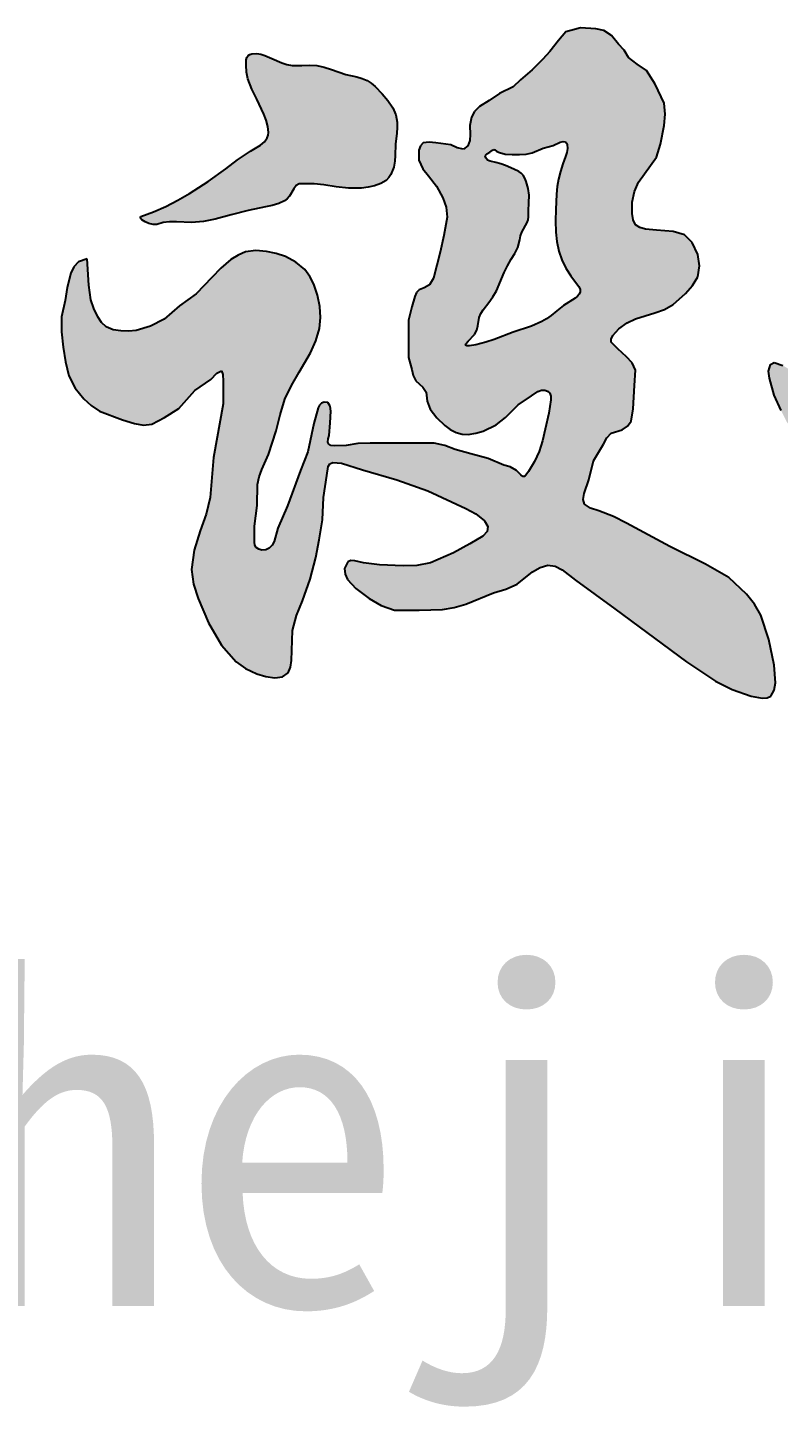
# Model space of a CAD drawing. Extents: x 8254 to 366479, y -216343 to -120021.
# Drawn here: x 167295 to 167765, y -148957 to -148087 of the extents above; entities that cross this region are included whole.
import ezdxf

# ---------------------------------------------------------------- set-up
doc = ezdxf.new("R2010")
doc.units = 0
doc.header["$LTSCALE"] = 500
doc.header["$MEASUREMENT"] = 0
doc.layers.get('0').update_dxf_attribs({"linetype": 'CONTINUOUS'})
doc.styles.add('宋体', font='SimSun.ttf', dxfattribs={"width": 0.8})

msp = doc.modelspace()

# ---------------------------------------------------------------- hatches: boundary and pattern name
h = msp.add_hatch(color=7)
h.paths.add_polyline_path([(167519.303, -148182.974), (167520.936, -148181.252), (167522.249, -148179.214), (167523.979, -148174.603), (167524.591, -148171.016), (167524.824, -148167.421), (167525.086, -148160.215), (167525.947, -148153.286), (167526.259, -148149.829), (167526.194, -148146.38), (167525.25, -148141.826), (167523.426, -148137.526), (167520.384, -148132.931), (167516.78, -148128.672), (167512.365, -148124.044), (167509.962, -148122.026), (167507.366, -148120.371), (167504.245, -148119.052), (167500.925, -148118.11), (167494.075, -148116.498), (167484.931, -148113.369), (167480.406, -148111.904), (167475.801, -148110.964), (167471.128, -148110.761), (167466.387, -148110.964), (167460.295, -148110.964), (167457.003, -148110.344), (167453.78, -148109.296), (167447.559, -148106.537), (167443.124, -148104.593), (167440.775, -148103.886), (167438.233, -148103.481), (167435.178, -148103.568), (167433.824, -148103.957), (167432.751, -148104.659), (167431.992, -148105.833), (167431.61, -148107.327), (167431.513, -148110.726), (167431.834, -148115.171), (167432.607, -148119.265), (167435.024, -148125.719), (167438.145, -148131.992), (167442.575, -148141.4), (167444.056, -148145.24), (167445.159, -148149.183), (167445.524, -148152.969), (167445.316, -148154.723), (167444.789, -148156.341), (167443.026, -148158.834), (167440.457, -148160.948), (167434.269, -148164.643), (167426.164, -148170.056), (167418.763, -148175.71), (167407.705, -148183.71), (167396.058, -148191.205), (167388.709, -148195.43), (167381.196, -148199.287), (167373.5, -148202.7), (167365.601, -148205.593), (167365.061, -148206.422), (167366.161, -148207.657), (167368.227, -148208.967), (167370.584, -148210.02), (167373.314, -148210.637), (167375.566, -148210.535), (167379.445, -148209.467), (167383.528, -148208.905), (167387.953, -148208.967), (167397.166, -148209.467), (167404.759, -148208.83), (167412.117, -148207.253), (167422.086, -148204.486), (167432.695, -148201.789), (167443.682, -148199.506), (167447.897, -148198.684), (167451.972, -148197.544), (167455.641, -148195.724), (167457.238, -148194.447), (167458.634, -148192.865), (167461.372, -148188.229), (167462.848, -148186.26), (167464.726, -148185.117), (167468.602, -148185.117), (167474.14, -148185.117), (167480.231, -148185.671), (167487.995, -148186.932), (167495.737, -148187.885), (167503.866, -148187.759), (167507.937, -148187.2), (167511.998, -148186.302), (167515.892, -148185.015)], flags=17)
h.paths.add_polyline_path([(167478.026, -148268.956), (167477.63, -148262.038), (167476.296, -148254.894), (167473.952, -148248.024), (167471.452, -148243.179), (167468.204, -148238.834), (167462.683, -148234.174), (167456.248, -148230.793), (167450.385, -148228.828), (167444.293, -148227.577), (167437.663, -148227.001), (167431.188, -148227.806), (167426.409, -148229.791), (167421.992, -148232.631), (167415.706, -148237.941), (167410.036, -148243.888), (167400.263, -148254.157), (167389.682, -148261.636), (167380.133, -148269.889), (167371.616, -148274.273), (167362.583, -148277.11), (167357.871, -148277.546), (167353.034, -148277.368), (167348.125, -148276.636), (167343.743, -148274.789), (167340.864, -148272.038), (167338.581, -148268.599), (167335.974, -148263.297), (167334.193, -148257.768), (167332.903, -148248.741), (167331.911, -148232.082), (167326.419, -148234.047), (167323.606, -148237.104), (167321.716, -148241.069), (167319.385, -148250.041), (167318.024, -148258.203), (167315.846, -148268.544), (167315.766, -148278.01), (167316.934, -148287.591), (167318.218, -148296.742), (167320.475, -148305.55), (167324.345, -148313.189), (167329.733, -148319.972), (167334.359, -148324.184), (167339.536, -148327.59), (167353.967, -148333.032), (167361.592, -148335.482), (167367.097, -148336.339), (167372.483, -148335.754), (167380.31, -148331.622), (167389.365, -148325.958), (167399.44, -148314.801), (167409.367, -148307.895), (167413.213, -148303.903), (167416.027, -148302.355), (167416.909, -148304.77), (167417.139, -148308.815), (167417.139, -148322.965), (167411.146, -148356.778), (167409.059, -148381.808), (167406.414, -148392.263), (167402.797, -148402.667), (167398.853, -148414.769), (167397.23, -148427.001), (167398.566, -148436.089), (167401.405, -148445.079), (167407.844, -148460.342), (167416.016, -148474.281), (167425.238, -148484.731), (167431.144, -148488.975), (167438.281, -148492.358), (167443.844, -148494.021), (167449.409, -148494.761), (167454.279, -148494.126), (167457.762, -148491.663), (167459.238, -148488.178), (167459.849, -148484.015), (167460.545, -148465.242), (167463.104, -148455.82), (167466.807, -148446.469), (167471.597, -148433.026), (167475.156, -148419.353), (167477.243, -148408.229), (167479.33, -148395.714), (167480.027, -148381.808), (167482.114, -148367.902), (167482.81, -148362.34), (167484.026, -148360.715), (167485.927, -148359.908), (167491.26, -148360.191), (167504.378, -148364.426), (167525.948, -148370.684), (167545.429, -148377.636), (167569.085, -148388.761), (167575.368, -148391.925), (167580.913, -148396.409), (167583, -148399.885), (167582.466, -148403.084), (167579.768, -148405.939), (167571.677, -148410.777), (167561.432, -148416.572), (167546.943, -148422.756), (167538.559, -148424.337), (167530.016, -148424.718), (167515.07, -148423.983), (167505.074, -148422.83), (167499.65, -148421.391), (167497.197, -148421.255), (167495.196, -148422.07), (167493.246, -148426.306), (167493.539, -148429.903), (167495.078, -148433.193), (167500.204, -148438.821), (167508.553, -148445.079), (167516.212, -148449.534), (167524.488, -148452.388), (167539.928, -148452.499), (167554.473, -148452.032), (167561.875, -148450.741), (167569.085, -148448.555), (167586.479, -148441.602), (167594.208, -148439.202), (167601.406, -148436.038), (167611.006, -148428.344), (167615.668, -148425.573), (167620.594, -148424.255), (167625.158, -148424.917), (167629.567, -148427.083), (167638.016, -148433.578), (167662.546, -148451.584), (167707.542, -148484.71), (167725.749, -148496.939), (167736.023, -148502.069), (167747.897, -148506.264), (167754.917, -148507.68), (167757.995, -148507.482), (167760.421, -148506.264), (167762.43, -148502.636), (167763.204, -148497.921), (167762.508, -148486.796), (167759.029, -148470.805), (167754.159, -148455.508), (167750.114, -148448.627), (167745.113, -148442.298), (167733.981, -148431.868), (167719.37, -148423.525), (167697.105, -148412.4), (167669.971, -148397.8), (167661.786, -148393.678), (167652.577, -148390.151), (167647.299, -148388.462), (167643.532, -148385.98), (167642.73, -148382.961), (167643.418, -148379.173), (167646.315, -148370.684), (167649.098, -148358.864), (167655.359, -148348.435), (167657.5, -148344.477), (167660.23, -148341.482), (167667.188, -148339.396), (167670.495, -148337.138), (167672.754, -148333.833), (167674.145, -148326.185), (167674.842, -148311.584), (167675.537, -148301.85), (167673.368, -148297.391), (167669.971, -148293.507), (167664.405, -148288.64), (167660.23, -148284.468), (167660.232, -148282.417), (167661.293, -148280.246), (167665.1, -148276.125), (167670.27, -148272.363), (167675.537, -148269.867), (167687.639, -148266.022), (167693.671, -148263.821), (167699.193, -148260.828), (167706.847, -148253.876), (167711.267, -148248.959), (167714.5, -148243.446), (167715.573, -148236.597), (167714.5, -148229.541), (167711.021, -148221.893), (167706.151, -148217.025), (167699.193, -148214.939), (167688.756, -148214.244), (167681.799, -148213.549), (167678.328, -148212.595), (167675.537, -148210.768), (167673.992, -148207.621), (167673.45, -148203.815), (167673.465, -148196.628), (167674.842, -148189.909), (167677.471, -148184.143), (167681.103, -148178.785), (167688.756, -148168.355), (167691.284, -148160.329), (167693.496, -148148.506), (167694.128, -148141.456), (167693.437, -148134.585), (167687.94, -148122.701), (167682.494, -148114.123), (167676.567, -148110.18), (167671.108, -148105.834), (167668.435, -148101.405), (167664.878, -148097.573), (167660.56, -148092.095), (167655.741, -148088.941), (167650.592, -148087.944), (167640.956, -148087.28), (167637.302, -148088.276), (167631.82, -148089.937), (167627.168, -148095.249), (167621.852, -148102.221), (167617.533, -148107.036), (167610.722, -148113.676), (167603.412, -148119.984), (167598.761, -148124.3), (167590.289, -148128.451), (167583.81, -148132.933), (167577.663, -148136.751), (167574.694, -148139.756), (167572.679, -148143.392), (167571.777, -148148.622), (167571.849, -148154.183), (167571.679, -148157.957), (167570.353, -148161.321), (167567.695, -148163.313), (167563.847, -148162.661), (167559.887, -148160.657), (167550.418, -148159.495), (167546.125, -148158.977), (167542.444, -148159.495), (167540.703, -148161.283), (167539.716, -148164.014), (167539.796, -148170.395), (167542.176, -148175.704), (167545.703, -148180.116), (167550.75, -148186.685), (167554.822, -148193.934), (167556.82, -148199.829), (167557.515, -148205.931), (167555.398, -148217.519), (167553.073, -148227.943), (167548.849, -148244.335), (167546.507, -148248.534), (167543.174, -148250.385), (167540.026, -148251.495), (167538.35, -148253.321), (167537.248, -148255.751), (167535.396, -148262.228), (167533.316, -148270.607), (167533.316, -148282.966), (167533.316, -148293.925), (167535.416, -148301.62), (167536.283, -148305.339), (167537.75, -148308.616), (167542.183, -148312.58), (167544.284, -148315.844), (167544.984, -148321.441), (167546.85, -148326.337), (167551.05, -148331.934), (167555.951, -148336.597), (167559.397, -148339.119), (167563.185, -148341.027), (167566.857, -148341.975), (167570.652, -148342.193), (167575.392, -148341.523), (167579.986, -148340.095), (167588.154, -148336.131), (167593.987, -148331.7), (167601.921, -148323.772), (167610.322, -148317.943), (167614.398, -148315.273), (167616.522, -148314.477), (167618.722, -148314.445), (167620.433, -148315.106), (167621.756, -148316.311), (167622.429, -148318.28), (167622.456, -148320.508), (167621.289, -148328.902), (167618.896, -148339.026), (167617.245, -148346.243), (167615.198, -148353.041), (167612.294, -148359.232), (167608.373, -148365.418), (167606.103, -148368.717), (167604.98, -148368.567), (167603.724, -148367.588), (167600.945, -148364.8), (167597.06, -148362.629), (167593.104, -148361.501), (167583.2, -148357.377), (167572.263, -148354.49), (167562.565, -148351.604), (167556.021, -148349.258), (167549.359, -148347.686), (167540.693, -148347.686), (167524.392, -148347.686), (167509.33, -148347.686), (167501.489, -148347.892), (167494.267, -148349.129), (167487.045, -148349.336), (167484.569, -148349.129), (167483.412, -148348.292), (167482.712, -148347.067), (167482.816, -148345.038), (167483.538, -148342.944), (167484.156, -148334.902), (167484.569, -148327.686), (167484.22, -148324.58), (167482.712, -148322.325), (167480.442, -148321.913), (167478.797, -148322.64), (167477.553, -148323.975), (167476.728, -148325.624), (167473.84, -148335.315), (167470.125, -148353.253), (167465.585, -148364.8), (167457.393, -148386.975), (167451.412, -148401.005), (167449.073, -148409.319), (167447.775, -148411.615), (167445.952, -148413.476), (167443.75, -148414.554), (167441.273, -148414.776), (167439.395, -148414.268), (167437.892, -148413.216), (167437.031, -148411.675), (167436.724, -148409.803), (167436.852, -148405.682), (167436.852, -148399.706), (167438.413, -148386.715), (167438.672, -148373.724), (167439.698, -148368.876), (167441.37, -148364.131), (167445.432, -148354.758), (167450.373, -148339.948), (167452.816, -148329.96), (167455.789, -148320.163), (167459.868, -148311.48), (167464.755, -148303.162), (167471.882, -148290.986), (167475.22, -148283.591), (167477.4, -148275.823)])
h.paths.add_polyline_path([(167569.028, -148286.365), (167569.289, -148285.37), (167570.747, -148283.791), (167574.61, -148279.673), (167576.081, -148276.885), (167576.744, -148274.141), (167577.586, -148268.891), (167578.603, -148266.463), (167580.06, -148264.126), (167583.539, -148259.596), (167586.157, -148255.952), (167588.376, -148252.16), (167593.213, -148240.634), (167595.295, -148236.474), (167597.678, -148232.455), (167599.949, -148228.828), (167601.771, -148225.019), (167602.944, -148220.14), (167603.517, -148217.692), (167604.375, -148215.352), (167607.724, -148209.403), (167608.184, -148207.637), (167608.384, -148205.785), (167608.468, -148201.967), (167608.768, -148197.083), (167608.84, -148192.3), (167608.178, -148188.024), (167606.98, -148183.749), (167606.21, -148181.582), (167605.119, -148179.659), (167603.913, -148178.46), (167602.451, -148177.491), (167599.166, -148175.941), (167593.957, -148173.71), (167591.09, -148172.668), (167588.004, -148171.852), (167584.336, -148171.004), (167582.785, -148170.204), (167581.679, -148168.877), (167581.278, -148167.172), (167582.41, -148166.401), (167584.32, -148165.353), (167585.928, -148163.969), (167586.862, -148163.472), (167588.71, -148164.799), (167590.298, -148165.573), (167593.742, -148166.503), (167598.321, -148166.825), (167602.923, -148166.685), (167606.901, -148166.491), (167610.739, -148165.776), (167617.647, -148162.779), (167623.919, -148161.144), (167628.373, -148158.964), (167630.184, -148158.571), (167631.735, -148158.873), (167632.353, -148159.57), (167632.7, -148160.574), (167632.827, -148162.961), (167632.444, -148165.586), (167631.735, -148167.956), (167630.009, -148172.679), (167628.472, -148177.372), (167627.282, -148182.125), (167626.501, -148186.836), (167626.024, -148191.605), (167625.584, -148201.223), (167625.424, -148208.299), (167625.584, -148215.352), (167626.2, -148221.34), (167627.444, -148227.25), (167629.363, -148232.813), (167631.909, -148238.032), (167635.004, -148242.863), (167638.606, -148247.698), (167639.968, -148249.572), (167640.839, -148251.416), (167640.859, -148252.866), (167640.267, -148254.233), (167639.179, -148255.53), (167637.713, -148256.773), (167630.421, -148261.455), (167626.271, -148264.681), (167622.607, -148267.776), (167619.82, -148269.743), (167616.795, -148271.525), (167610.328, -148274.468), (167598.794, -148278.186), (167586.888, -148282.648), (167581.683, -148284.456), (167575.353, -148285.994), (167571.408, -148286.602), (167569.875, -148286.64)], flags=16)
h = msp.add_hatch(color=7)
h.paths.add_polyline_path([(167979.06, -148178.701), (167978.381, -148173.844), (167976.49, -148169.157), (167973.562, -148164.88), (167969.916, -148160.974), (167965.873, -148157.399), (167960.723, -148153.412), (167955.413, -148149.881), (167949.903, -148146.819), (167944.149, -148144.242), (167938.405, -148142.245), (167932.484, -148140.703), (167926.472, -148139.615), (167920.451, -148138.98), (167905.237, -148138.848), (167897.501, -148138.842), (167889.511, -148138.322), (167881.884, -148137.557), (167878.291, -148137.808), (167875.029, -148138.98), (167872.353, -148141.213), (167870.42, -148144.242), (167869.719, -148146.321), (167869.389, -148148.481), (167869.763, -148152.794), (167870.704, -148155.506), (167872.083, -148158.043), (167875.687, -148162.661), (167881.398, -148168.238), (167887.536, -148173.186), (167891.725, -148176.451), (167895.436, -148180.422), (167897.52, -148184.329), (167898.043, -148186.367), (167898.069, -148188.316), (167896.982, -148191.022), (167894.81, -148193.374), (167888.853, -148197.525), (167878.007, -148205.361), (167868.594, -148213.445), (167851.33, -148229.757), (167839.261, -148240.2), (167826.454, -148250.339), (167799.983, -148269.883), (167799.44, -148270.56), (167799.445, -148271.335), (167800.736, -148273.019), (167803.132, -148274.615), (167805.908, -148275.803), (167808.186, -148276.31), (167810.233, -148276.327), (167812.086, -148275.935), (167813.781, -148275.21), (167816.849, -148273.074), (167819.732, -148270.541), (167824.559, -148266.731), (167829.632, -148263.422), (167840.324, -148257.932), (167862.521, -148248.833), (167874.65, -148243.187), (167886.41, -148236.786), (167897.91, -148229.666), (167909.26, -148221.863), (167918.493, -148215.515), (167923.303, -148212.993), (167928.35, -148211.338), (167932.514, -148210.795), (167936.803, -148210.762), (167945.466, -148211.338), (167951.681, -148211.56), (167957.973, -148211.338), (167965.016, -148210.286), (167968.276, -148209.142), (167971.139, -148207.392), (167973.129, -148205.388), (167974.757, -148202.987), (167977.063, -148197.525), (167978.511, -148190.672), (167979.038, -148183.711)], flags=17)
h.paths.add_polyline_path([(167924, -148306.831), (167927.822, -148293.767), (167927.553, -148286.991), (167925.811, -148280.3), (167923.51, -148274.926), (167920.38, -148270.05), (167914.963, -148264.737), (167908.513, -148260.805), (167897.249, -148256.785), (167892.223, -148255.188), (167887.393, -148254.976), (167883.512, -148257.018), (167880.152, -148260.402), (167871.503, -148270.653), (167863.257, -148275.879), (167842.74, -148284.923), (167820.213, -148294.37), (167804.323, -148302.208), (167794.668, -148305.424), (167790.362, -148307.333), (167786.019, -148308.238), (167781.192, -148306.831), (167772.745, -148302.007), (167767.806, -148298.949), (167762.452, -148297.14), (167760.188, -148298.452), (167758.861, -148302.49), (167759.417, -148306.914), (167762.497, -148317.683), (167766.73, -148327.299), (167770.187, -148334.151), (167774.429, -148340.377), (167780.535, -148345.977), (167787.516, -148350.761), (167795.984, -148356.061), (167804.837, -148360.377), (167812.576, -148362.649), (167820.618, -148363.838), (167828.443, -148364.017), (167836.182, -148362.859), (167844.396, -148359.777), (167851.83, -148355.79), (167858.437, -148351.297), (167864.905, -148343.795), (167870.044, -148335.727), (167872.122, -148333.221), (167873.479, -148333.3), (167873.907, -148338.012), (167871.55, -148349.793), (167869.861, -148362.444), (167869.593, -148375.752), (167868.902, -148400.951), (167866.801, -148420.571), (167866.257, -148430.338), (167866.83, -148439.958), (167870.532, -148454.947), (167875.12, -148469.99), (167877.731, -148478.905), (167881.965, -148485.579), (167887.45, -148491.586), (167898.79, -148502.242), (167908.644, -148507.638), (167914.921, -148509.223), (167921.064, -148508.717), (167924.747, -148506.752), (167927.949, -148503.861), (167932.682, -148496.841), (167934.259, -148491.756), (167934.915, -148486.367), (167934.891, -148475.208), (167935.29, -148458.307), (167937.1, -148441.655), (167940.424, -148424.658), (167945.495, -148408.544), (167955.023, -148388.29), (167959.738, -148377.424), (167963.609, -148364.837), (167968.778, -148341.028), (167973.12, -148332.221), (167976.309, -148329.628), (167980.398, -148328.635), (167986.141, -148329.518), (167995.861, -148332.608), (168003.619, -148333.724), (168011.621, -148333.418), (168028.113, -148330.401), (168032.908, -148329.142), (168036.95, -148326.869), (168042.693, -148318.922), (168050.646, -148314.507), (168060.87, -148310.115), (168065.299, -148309.112), (168068.318, -148310.092), (168069.547, -148314.829), (168069.202, -148321.571), (168068.575, -148341.325), (168069.202, -148358.656), (168072.714, -148426.672), (168075.168, -148460.657), (168077.272, -148492.189), (168080.778, -148513.21), (168083.934, -148538.787), (168087.44, -148557.356), (168090.781, -148567.723), (168093.182, -148571.215), (168096.206, -148572.071), (168100.763, -148568.567), (168103.283, -148564.371), (168104.635, -148559.849), (168105.672, -148550.348), (168110.932, -148519.867), (168114.422, -148496.854), (168116.541, -148473.62), (168118.149, -148424.697), (168118.194, -148375.571), (168118.181, -148334.332), (168117.258, -148298.97), (168118.181, -148289.081), (168120.368, -148285.576), (168123.803, -148283.141), (168133.41, -148280.666), (168156.502, -148279.558), (168173.882, -148277.877), (168187.494, -148279.59), (168194.291, -148280.135), (168200.793, -148279.278), (168205.158, -148277.389), (168209.202, -148274.516), (168214.069, -148269.1), (168216.49, -148262.752), (168215.869, -148257.118), (168214.126, -148251.338), (168210.322, -148240.251), (168207.229, -148236.676), (168203.152, -148233.861), (168193.521, -148230.113), (168172.598, -148225.679), (168165.287, -148223.449), (168158.015, -148222.511), (168144.384, -148225.679), (168135.338, -148225.084), (168130.968, -148225.053), (168126.948, -148226.312), (168120.608, -148229.797), (168117.438, -148228.846), (168115.861, -148226.469), (168115.832, -148223.209), (168117.755, -148215.542), (168118.96, -148202.74), (168118.389, -148191.15), (168120.925, -148167.391), (168121.876, -148151.869), (168120.895, -148141.974), (168118.706, -148132.229), (168115.992, -148124.131), (168112.366, -148116.39), (168108.55, -148110.449), (168103.806, -148105.302), (168098.201, -148101.466), (168091.76, -148098.967), (168085.292, -148098.078), (168079.079, -148099.284), (168073.373, -148103.719), (168070.286, -148109.386), (168068.618, -148115.756), (168067.667, -148127.794), (168069.886, -148139.198), (168073.373, -148150.285), (168074.641, -148168.658), (168074.958, -148187.031), (168072.422, -148211.74), (168071.413, -148223.133), (168071.364, -148235.279), (168071.43, -148240.945), (168069.821, -148245.566), (168064.673, -148248.652), (168037.111, -148261.291), (168023.666, -148267.002), (168009.6, -148271.796), (167990.932, -148276.996), (167982.204, -148280.557), (167974.599, -148285.683), (167969.171, -148291.845), (167964.821, -148299.056), (167961.732, -148307.285), (167961.217, -148317.572), (167958.413, -148327.842), (167953.496, -148337.631), (167933.423, -148377.234), (167917.981, -148405.522), (167912.32, -148413.751), (167907.173, -148420.437), (167902.54, -148426.095), (167901.363, -148425.123), (167901.493, -148420.812), (167903.57, -148408.093), (167907.173, -148383.406), (167911.806, -148351.517), (167918.168, -148325.925)])

# ---------------------------------------------------------------- linework, layer by layer
at = {"color": 7}
for p, q in [((167627.168, -148095.249), (167621.852, -148102.221)), ((167631.82, -148089.937), (167627.168, -148095.249)), ((167637.302, -148088.276), (167631.82, -148089.937)), ((167640.956, -148087.28), (167637.302, -148088.276)), ((167650.592, -148087.944), (167640.956, -148087.28)), ((167655.741, -148088.941), (167650.592, -148087.944)), ((167660.56, -148092.095), (167655.741, -148088.941)), ((167664.878, -148097.573), (167660.56, -148092.095)), ((167432.751, -148104.659), (167433.824, -148103.957)), ((167433.824, -148103.957), (167435.178, -148103.568)), ((167435.178, -148103.568), (167438.233, -148103.481)), ((167438.233, -148103.481), (167440.775, -148103.886)), ((167440.775, -148103.886), (167443.124, -148104.593)), ((167621.852, -148102.221), (167617.533, -148107.036)), ((167668.435, -148101.405), (167664.878, -148097.573)), ((167671.108, -148105.834), (167668.435, -148101.405)), ((167431.513, -148110.726), (167431.61, -148107.327)), ((167431.834, -148115.171), (167431.513, -148110.726)), ((167431.61, -148107.327), (167431.992, -148105.833)), ((167431.992, -148105.833), (167432.751, -148104.659)), ((167443.124, -148104.593), (167447.559, -148106.537)), ((167447.559, -148106.537), (167453.78, -148109.296)), ((167453.78, -148109.296), (167457.003, -148110.344)), ((167457.003, -148110.344), (167460.295, -148110.964)), ((167460.295, -148110.964), (167466.387, -148110.964)), ((167466.387, -148110.964), (167471.128, -148110.761)), ((167471.128, -148110.761), (167475.801, -148110.964)), ((167475.801, -148110.964), (167480.406, -148111.904)), ((167480.406, -148111.904), (167484.931, -148113.369)), ((167617.533, -148107.036), (167610.722, -148113.676)), ((167676.567, -148110.18), (167671.108, -148105.834)), ((167682.494, -148114.123), (167676.567, -148110.18)), ((167432.607, -148119.265), (167431.834, -148115.171)), ((167435.024, -148125.719), (167432.607, -148119.265)), ((167484.931, -148113.369), (167494.075, -148116.498)), ((167494.075, -148116.498), (167500.925, -148118.11)), ((167500.925, -148118.11), (167504.245, -148119.052)), ((167504.245, -148119.052), (167507.366, -148120.371)), ((167507.366, -148120.371), (167509.962, -148122.026)), ((167603.412, -148119.984), (167598.761, -148124.3)), ((167610.722, -148113.676), (167603.412, -148119.984)), ((167687.94, -148122.701), (167682.494, -148114.123)), ((167438.145, -148131.992), (167435.024, -148125.719)), ((167509.962, -148122.026), (167512.365, -148124.044)), ((167512.365, -148124.044), (167516.78, -148128.672)), ((167516.78, -148128.672), (167520.384, -148132.931)), ((167590.289, -148128.451), (167583.81, -148132.933)), ((167598.761, -148124.3), (167590.289, -148128.451)), ((167693.437, -148134.585), (167687.94, -148122.701)), ((167442.575, -148141.4), (167438.145, -148131.992)), ((167520.384, -148132.931), (167523.426, -148137.526)), ((167523.426, -148137.526), (167525.25, -148141.826)), ((167577.663, -148136.751), (167574.694, -148139.756)), ((167583.81, -148132.933), (167577.663, -148136.751)), ((167694.128, -148141.456), (167693.437, -148134.585)), ((167444.056, -148145.24), (167442.575, -148141.4)), ((167445.159, -148149.183), (167444.056, -148145.24)), ((167525.25, -148141.826), (167526.194, -148146.38)), ((167526.194, -148146.38), (167526.259, -148149.829)), ((167572.679, -148143.392), (167571.777, -148148.622)), ((167574.694, -148139.756), (167572.679, -148143.392)), ((167693.496, -148148.506), (167694.128, -148141.456)), ((167444.789, -148156.341), (167445.316, -148154.723)), ((167445.524, -148152.969), (167445.159, -148149.183)), ((167445.316, -148154.723), (167445.524, -148152.969)), ((167525.947, -148153.286), (167525.086, -148160.215)), ((167526.259, -148149.829), (167525.947, -148153.286)), ((167571.849, -148154.183), (167571.679, -148157.957)), ((167571.777, -148148.622), (167571.849, -148154.183)), ((167691.284, -148160.329), (167693.496, -148148.506)), ((167426.164, -148170.056), (167434.269, -148164.643)), ((167434.269, -148164.643), (167440.457, -148160.948)), ((167440.457, -148160.948), (167443.026, -148158.834)), ((167443.026, -148158.834), (167444.789, -148156.341)), ((167525.086, -148160.215), (167524.824, -148167.421)), ((167540.703, -148161.283), (167539.716, -148164.014)), ((167539.716, -148164.014), (167539.796, -148170.395)), ((167542.444, -148159.495), (167540.703, -148161.283)), ((167546.125, -148158.977), (167542.444, -148159.495)), ((167550.418, -148159.495), (167546.125, -148158.977)), ((167559.887, -148160.657), (167550.418, -148159.495)), ((167563.847, -148162.661), (167559.887, -148160.657)), ((167567.695, -148163.313), (167563.847, -148162.661)), ((167570.353, -148161.321), (167567.695, -148163.313)), ((167571.679, -148157.957), (167570.353, -148161.321)), ((167584.32, -148165.353), (167585.928, -148163.969)), ((167585.928, -148163.969), (167586.634, -148163.593)), ((167586.634, -148163.593), (167587.289, -148163.778)), ((167587.289, -148163.778), (167588.71, -148164.799)), ((167588.71, -148164.799), (167590.298, -148165.573)), ((167610.739, -148165.776), (167617.647, -148162.779)), ((167617.647, -148162.779), (167623.919, -148161.144)), ((167623.919, -148161.144), (167628.373, -148158.964)), ((167628.373, -148158.964), (167630.184, -148158.571)), ((167630.184, -148158.571), (167631.735, -148158.873)), ((167631.735, -148158.873), (167632.353, -148159.57)), ((167632.353, -148159.57), (167632.7, -148160.574)), ((167632.827, -148162.961), (167632.444, -148165.586)), ((167632.7, -148160.574), (167632.827, -148162.961)), ((167688.756, -148168.355), (167691.284, -148160.329)), ((167418.763, -148175.71), (167426.164, -148170.056)), ((167524.591, -148171.016), (167523.979, -148174.603)), ((167524.824, -148167.421), (167524.591, -148171.016)), ((167539.796, -148170.395), (167542.176, -148175.704)), ((167581.363, -148167.537), (167581.7, -148166.884)), ((167581.679, -148168.877), (167581.363, -148167.537)), ((167582.785, -148170.204), (167581.679, -148168.877)), ((167581.7, -148166.884), (167582.41, -148166.401)), ((167582.41, -148166.401), (167584.32, -148165.353)), ((167584.336, -148171.004), (167582.785, -148170.204)), ((167588.004, -148171.852), (167584.336, -148171.004)), ((167591.09, -148172.668), (167588.004, -148171.852)), ((167590.298, -148165.573), (167593.742, -148166.503)), ((167593.957, -148173.71), (167591.09, -148172.668)), ((167593.742, -148166.503), (167598.321, -148166.825)), ((167598.321, -148166.825), (167602.923, -148166.685)), ((167602.923, -148166.685), (167606.901, -148166.491)), ((167606.901, -148166.491), (167610.739, -148165.776)), ((167630.009, -148172.679), (167628.472, -148177.372)), ((167631.735, -148167.956), (167630.009, -148172.679)), ((167632.444, -148165.586), (167631.735, -148167.956)), ((167681.103, -148178.785), (167688.756, -148168.355)), ((167407.705, -148183.71), (167418.763, -148175.71)), ((167520.936, -148181.252), (167519.303, -148182.974)), ((167522.249, -148179.214), (167520.936, -148181.252)), ((167523.979, -148174.603), (167522.249, -148179.214)), ((167542.176, -148175.704), (167545.703, -148180.116)), ((167545.703, -148180.116), (167550.75, -148186.685)), ((167599.166, -148175.941), (167593.957, -148173.71)), ((167602.451, -148177.491), (167599.166, -148175.941)), ((167603.913, -148178.46), (167602.451, -148177.491)), ((167605.119, -148179.659), (167603.913, -148178.46)), ((167606.21, -148181.582), (167605.119, -148179.659)), ((167606.98, -148183.749), (167606.21, -148181.582)), ((167627.282, -148182.125), (167626.501, -148186.836)), ((167628.472, -148177.372), (167627.282, -148182.125)), ((167677.471, -148184.143), (167681.103, -148178.785)), ((167396.058, -148191.205), (167407.705, -148183.71)), ((167461.372, -148188.229), (167458.634, -148192.865)), ((167462.848, -148186.26), (167461.372, -148188.229)), ((167464.726, -148185.117), (167462.848, -148186.26)), ((167468.602, -148185.117), (167464.726, -148185.117)), ((167474.14, -148185.117), (167468.602, -148185.117)), ((167480.231, -148185.671), (167474.14, -148185.117)), ((167487.995, -148186.932), (167480.231, -148185.671)), ((167495.737, -148187.885), (167487.995, -148186.932)), ((167503.866, -148187.759), (167495.737, -148187.885)), ((167507.937, -148187.2), (167503.866, -148187.759)), ((167511.998, -148186.302), (167507.937, -148187.2)), ((167515.892, -148185.015), (167511.998, -148186.302)), ((167519.303, -148182.974), (167515.892, -148185.015)), ((167550.75, -148186.685), (167554.822, -148193.934)), ((167608.178, -148188.024), (167606.98, -148183.749)), ((167608.84, -148192.3), (167608.178, -148188.024)), ((167626.501, -148186.836), (167626.024, -148191.605)), ((167673.465, -148196.628), (167674.842, -148189.909)), ((167674.842, -148189.909), (167677.471, -148184.143)), ((167373.5, -148202.7), (167381.196, -148199.287)), ((167381.196, -148199.287), (167388.709, -148195.43)), ((167388.709, -148195.43), (167396.058, -148191.205)), ((167443.682, -148199.506), (167432.695, -148201.789)), ((167447.897, -148198.684), (167443.682, -148199.506)), ((167451.972, -148197.544), (167447.897, -148198.684)), ((167455.641, -148195.724), (167451.972, -148197.544)), ((167457.238, -148194.447), (167455.641, -148195.724)), ((167458.634, -148192.865), (167457.238, -148194.447)), ((167554.822, -148193.934), (167556.82, -148199.829)), ((167608.468, -148201.967), (167608.768, -148197.083)), ((167608.768, -148197.083), (167608.84, -148192.3)), ((167626.024, -148191.605), (167625.584, -148201.223)), ((167673.45, -148203.815), (167673.465, -148196.628)), ((167365.061, -148206.422), (167365.601, -148205.593)), ((167366.161, -148207.657), (167365.061, -148206.422)), ((167365.601, -148205.593), (167373.5, -148202.7)), ((167368.227, -148208.967), (167366.161, -148207.657)), ((167412.117, -148207.253), (167404.759, -148208.83)), ((167422.086, -148204.486), (167412.117, -148207.253)), ((167432.695, -148201.789), (167422.086, -148204.486)), ((167557.515, -148205.931), (167555.398, -148217.519)), ((167556.82, -148199.829), (167557.515, -148205.931)), ((167607.724, -148209.403), (167608.184, -148207.637)), ((167608.184, -148207.637), (167608.384, -148205.785)), ((167608.384, -148205.785), (167608.468, -148201.967)), ((167625.584, -148201.223), (167625.424, -148208.299)), ((167625.424, -148208.299), (167625.584, -148215.352)), ((167673.992, -148207.621), (167673.45, -148203.815)), ((167675.537, -148210.768), (167673.992, -148207.621)), ((167370.584, -148210.02), (167368.227, -148208.967)), ((167373.314, -148210.637), (167370.584, -148210.02)), ((167375.566, -148210.535), (167373.314, -148210.637)), ((167379.445, -148209.467), (167375.566, -148210.535)), ((167383.528, -148208.905), (167379.445, -148209.467)), ((167387.953, -148208.967), (167383.528, -148208.905)), ((167397.166, -148209.467), (167387.953, -148208.967)), ((167404.759, -148208.83), (167397.166, -148209.467)), ((167603.517, -148217.692), (167604.375, -148215.352)), ((167604.375, -148215.352), (167607.724, -148209.403)), ((167625.584, -148215.352), (167626.2, -148221.34)), ((167678.328, -148212.595), (167675.537, -148210.768)), ((167681.799, -148213.549), (167678.328, -148212.595)), ((167688.756, -148214.244), (167681.799, -148213.549)), ((167699.193, -148214.939), (167688.756, -148214.244)), ((167706.151, -148217.025), (167699.193, -148214.939)), ((167711.021, -148221.893), (167706.151, -148217.025)), ((167555.398, -148217.519), (167553.073, -148227.943)), ((167599.949, -148228.828), (167601.771, -148225.019)), ((167601.771, -148225.019), (167602.944, -148220.14)), ((167602.944, -148220.14), (167603.517, -148217.692)), ((167626.2, -148221.34), (167627.444, -148227.25)), ((167714.5, -148229.541), (167711.021, -148221.893)), ((167326.419, -148234.047), (167323.606, -148237.104)), ((167331.911, -148232.082), (167326.419, -148234.047)), ((167332.903, -148248.741), (167331.911, -148232.082)), ((167421.992, -148232.631), (167415.706, -148237.941)), ((167426.409, -148229.791), (167421.992, -148232.631)), ((167431.188, -148227.806), (167426.409, -148229.791)), ((167437.663, -148227.001), (167431.188, -148227.806)), ((167444.293, -148227.577), (167437.663, -148227.001)), ((167450.385, -148228.828), (167444.293, -148227.577)), ((167456.248, -148230.793), (167450.385, -148228.828)), ((167462.683, -148234.174), (167456.248, -148230.793)), ((167468.204, -148238.834), (167462.683, -148234.174)), ((167553.073, -148227.943), (167548.849, -148244.335)), ((167595.295, -148236.474), (167597.678, -148232.455)), ((167597.678, -148232.455), (167599.949, -148228.828)), ((167627.444, -148227.25), (167629.363, -148232.813)), ((167629.363, -148232.813), (167631.909, -148238.032)), ((167715.573, -148236.597), (167714.5, -148229.541)), ((167321.716, -148241.069), (167319.385, -148250.041)), ((167323.606, -148237.104), (167321.716, -148241.069)), ((167415.706, -148237.941), (167410.036, -148243.888)), ((167471.452, -148243.179), (167468.204, -148238.834)), ((167588.376, -148252.16), (167593.213, -148240.634)), ((167593.213, -148240.634), (167595.295, -148236.474)), ((167631.909, -148238.032), (167635.004, -148242.863)), ((167635.004, -148242.863), (167638.606, -148247.698)), ((167714.5, -148243.446), (167715.573, -148236.597)), ((167319.385, -148250.041), (167318.024, -148258.203)), ((167334.193, -148257.768), (167332.903, -148248.741)), ((167410.036, -148243.888), (167400.263, -148254.157)), ((167473.952, -148248.024), (167471.452, -148243.179)), ((167476.296, -148254.894), (167473.952, -148248.024)), ((167540.026, -148251.495), (167538.35, -148253.321)), ((167543.174, -148250.385), (167540.026, -148251.495)), ((167546.507, -148248.534), (167543.174, -148250.385)), ((167548.849, -148244.335), (167546.507, -148248.534)), ((167638.606, -148247.698), (167639.968, -148249.572)), ((167639.968, -148249.572), (167640.839, -148251.416)), ((167640.839, -148251.416), (167640.859, -148252.866)), ((167706.847, -148253.876), (167711.267, -148248.959)), ((167711.267, -148248.959), (167714.5, -148243.446)), ((167318.024, -148258.203), (167315.846, -148268.544)), ((167335.974, -148263.297), (167334.193, -148257.768)), ((167400.263, -148254.157), (167389.682, -148261.636)), ((167477.63, -148262.038), (167476.296, -148254.894)), ((167537.248, -148255.751), (167535.396, -148262.228)), ((167538.35, -148253.321), (167537.248, -148255.751)), ((167580.06, -148264.126), (167583.539, -148259.596)), ((167583.539, -148259.596), (167586.157, -148255.952)), ((167586.157, -148255.952), (167588.376, -148252.16)), ((167637.713, -148256.773), (167630.421, -148261.455)), ((167639.179, -148255.53), (167637.713, -148256.773)), ((167640.267, -148254.233), (167639.179, -148255.53)), ((167640.859, -148252.866), (167640.267, -148254.233)), ((167699.193, -148260.828), (167706.847, -148253.876)), ((167315.846, -148268.544), (167315.766, -148278.01)), ((167338.581, -148268.599), (167335.974, -148263.297)), ((167340.864, -148272.038), (167338.581, -148268.599)), ((167389.682, -148261.636), (167380.133, -148269.889)), ((167477.4, -148275.823), (167478.026, -148268.956)), ((167478.026, -148268.956), (167477.63, -148262.038)), ((167535.396, -148262.228), (167533.316, -148270.607)), ((167576.744, -148274.141), (167577.586, -148268.891)), ((167577.586, -148268.891), (167578.603, -148266.463)), ((167578.603, -148266.463), (167580.06, -148264.126)), ((167622.607, -148267.776), (167619.82, -148269.743)), ((167626.271, -148264.681), (167622.607, -148267.776)), ((167630.421, -148261.455), (167626.271, -148264.681)), ((167675.537, -148269.867), (167687.639, -148266.022)), ((167687.639, -148266.022), (167693.671, -148263.821)), ((167693.671, -148263.821), (167699.193, -148260.828)), ((167343.743, -148274.789), (167340.864, -148272.038)), ((167348.125, -148276.636), (167343.743, -148274.789)), ((167353.034, -148277.368), (167348.125, -148276.636)), ((167357.871, -148277.546), (167353.034, -148277.368)), ((167362.583, -148277.11), (167357.871, -148277.546)), ((167371.616, -148274.273), (167362.583, -148277.11)), ((167380.133, -148269.889), (167371.616, -148274.273)), ((167475.22, -148283.591), (167477.4, -148275.823)), ((167533.316, -148270.607), (167533.316, -148282.966)), ((167574.61, -148279.673), (167576.081, -148276.885)), ((167576.081, -148276.885), (167576.744, -148274.141)), ((167610.328, -148274.468), (167598.794, -148278.186)), ((167616.795, -148271.525), (167610.328, -148274.468)), ((167619.82, -148269.743), (167616.795, -148271.525)), ((167661.293, -148280.246), (167665.1, -148276.125)), ((167665.1, -148276.125), (167670.27, -148272.363)), ((167670.27, -148272.363), (167675.537, -148269.867)), ((167315.766, -148278.01), (167316.934, -148287.591)), ((167471.882, -148290.986), (167475.22, -148283.591)), ((167533.316, -148282.966), (167533.316, -148293.925)), ((167569.028, -148286.365), (167569.289, -148285.37)), ((167569.875, -148286.64), (167569.028, -148286.365)), ((167569.289, -148285.37), (167570.747, -148283.791)), ((167571.408, -148286.602), (167569.875, -148286.64)), ((167570.747, -148283.791), (167574.61, -148279.673)), ((167575.353, -148285.994), (167571.408, -148286.602)), ((167581.683, -148284.456), (167575.353, -148285.994)), ((167586.888, -148282.648), (167581.683, -148284.456)), ((167598.794, -148278.186), (167586.888, -148282.648)), ((167660.23, -148284.468), (167660.232, -148282.417)), ((167664.405, -148288.64), (167660.23, -148284.468)), ((167660.232, -148282.417), (167661.293, -148280.246)), ((167316.934, -148287.591), (167318.218, -148296.742)), ((167464.755, -148303.162), (167471.882, -148290.986)), ((167533.316, -148293.925), (167535.416, -148301.62)), ((167669.971, -148293.507), (167664.405, -148288.64)), ((167673.368, -148297.391), (167669.971, -148293.507)), ((167318.218, -148296.742), (167320.475, -148305.55)), ((167409.367, -148307.895), (167413.213, -148303.903)), ((167413.213, -148303.903), (167416.027, -148302.355)), ((167416.027, -148302.355), (167416.909, -148304.77)), ((167459.868, -148311.48), (167464.755, -148303.162)), ((167535.416, -148301.62), (167536.283, -148305.339)), ((167675.537, -148301.85), (167673.368, -148297.391)), ((167674.842, -148311.584), (167675.537, -148301.85)), ((167758.861, -148302.49), (167760.188, -148298.452)), ((167759.417, -148306.914), (167758.861, -148302.49)), ((167760.188, -148298.452), (167762.452, -148297.14)), ((167762.452, -148297.14), (167767.806, -148298.949)), ((167320.475, -148305.55), (167324.345, -148313.189)), ((167399.44, -148314.801), (167409.367, -148307.895)), ((167416.909, -148304.77), (167417.139, -148308.815)), ((167417.139, -148308.815), (167417.139, -148322.965)), ((167455.789, -148320.163), (167459.868, -148311.48)), ((167536.283, -148305.339), (167537.75, -148308.616)), ((167537.75, -148308.616), (167542.183, -148312.58)), ((167542.183, -148312.58), (167544.284, -148315.844)), ((167674.145, -148326.185), (167674.842, -148311.584)), ((167762.497, -148317.683), (167759.417, -148306.914)), ((167324.345, -148313.189), (167329.733, -148319.972)), ((167329.733, -148319.972), (167334.359, -148324.184)), ((167389.365, -148325.958), (167399.44, -148314.801)), ((167452.816, -148329.96), (167455.789, -148320.163)), ((167544.284, -148315.844), (167544.984, -148321.441)), ((167601.921, -148323.772), (167610.322, -148317.943)), ((167610.322, -148317.943), (167614.398, -148315.273)), ((167614.398, -148315.273), (167616.522, -148314.477)), ((167616.522, -148314.477), (167618.722, -148314.445)), ((167618.722, -148314.445), (167620.433, -148315.106)), ((167620.433, -148315.106), (167621.756, -148316.311)), ((167622.456, -148320.508), (167621.289, -148328.902)), ((167621.756, -148316.311), (167622.429, -148318.28)), ((167622.429, -148318.28), (167622.456, -148320.508)), ((167766.73, -148327.299), (167762.497, -148317.683)), ((167334.359, -148324.184), (167339.536, -148327.59)), ((167339.536, -148327.59), (167353.967, -148333.032)), ((167380.31, -148331.622), (167389.365, -148325.958)), ((167417.139, -148322.965), (167411.146, -148356.778)), ((167450.373, -148339.948), (167452.816, -148329.96)), ((167476.728, -148325.624), (167473.84, -148335.315)), ((167477.553, -148323.975), (167476.728, -148325.624)), ((167478.797, -148322.64), (167477.553, -148323.975)), ((167480.442, -148321.913), (167478.797, -148322.64)), ((167482.712, -148322.325), (167480.442, -148321.913)), ((167484.22, -148324.58), (167482.712, -148322.325)), ((167484.156, -148334.902), (167484.569, -148327.686)), ((167484.569, -148327.686), (167484.22, -148324.58)), ((167544.984, -148321.441), (167546.85, -148326.337)), ((167546.85, -148326.337), (167551.05, -148331.934)), ((167593.987, -148331.7), (167601.921, -148323.772)), ((167621.289, -148328.902), (167618.896, -148339.026)), ((167672.754, -148333.833), (167674.145, -148326.185)), ((167353.967, -148333.032), (167361.592, -148335.482)), ((167361.592, -148335.482), (167367.097, -148336.339)), ((167367.097, -148336.339), (167372.483, -148335.754)), ((167372.483, -148335.754), (167380.31, -148331.622)), ((167473.84, -148335.315), (167470.125, -148353.253)), ((167483.538, -148342.944), (167484.156, -148334.902)), ((167551.05, -148331.934), (167555.951, -148336.597)), ((167555.951, -148336.597), (167559.397, -148339.119)), ((167579.986, -148340.095), (167588.154, -148336.131)), ((167588.154, -148336.131), (167593.987, -148331.7)), ((167667.188, -148339.396), (167670.495, -148337.138)), ((167670.495, -148337.138), (167672.754, -148333.833)), ((167445.432, -148354.758), (167450.373, -148339.948)), ((167482.712, -148347.067), (167482.816, -148345.038)), ((167483.412, -148348.292), (167482.712, -148347.067)), ((167482.816, -148345.038), (167483.538, -148342.944)), ((167559.397, -148339.119), (167563.185, -148341.027)), ((167563.185, -148341.027), (167566.857, -148341.975)), ((167566.857, -148341.975), (167570.652, -148342.193)), ((167570.652, -148342.193), (167575.392, -148341.523)), ((167575.392, -148341.523), (167579.986, -148340.095)), ((167617.245, -148346.243), (167615.198, -148353.041)), ((167618.896, -148339.026), (167617.245, -148346.243)), ((167655.359, -148348.435), (167657.5, -148344.477)), ((167657.5, -148344.477), (167660.23, -148341.482)), ((167660.23, -148341.482), (167667.188, -148339.396)), ((167441.37, -148364.131), (167445.432, -148354.758)), ((167470.125, -148353.253), (167465.585, -148364.8)), ((167484.569, -148349.129), (167483.412, -148348.292)), ((167487.045, -148349.336), (167484.569, -148349.129)), ((167494.267, -148349.129), (167487.045, -148349.336)), ((167501.489, -148347.892), (167494.267, -148349.129)), ((167509.33, -148347.686), (167501.489, -148347.892)), ((167524.392, -148347.686), (167509.33, -148347.686)), ((167540.693, -148347.686), (167524.392, -148347.686)), ((167549.359, -148347.686), (167540.693, -148347.686)), ((167556.021, -148349.258), (167549.359, -148347.686)), ((167562.565, -148351.604), (167556.021, -148349.258)), ((167572.263, -148354.49), (167562.565, -148351.604)), ((167583.2, -148357.377), (167572.263, -148354.49)), ((167615.198, -148353.041), (167612.294, -148359.232)), ((167649.098, -148358.864), (167655.359, -148348.435)), ((167411.146, -148356.778), (167409.059, -148381.808)), ((167439.698, -148368.876), (167441.37, -148364.131)), ((167465.585, -148364.8), (167457.393, -148386.975)), ((167482.114, -148367.902), (167482.81, -148362.34)), ((167482.81, -148362.34), (167484.026, -148360.715)), ((167484.026, -148360.715), (167485.927, -148359.908)), ((167485.927, -148359.908), (167491.26, -148360.191)), ((167491.26, -148360.191), (167504.378, -148364.426)), ((167504.378, -148364.426), (167525.948, -148370.684)), ((167593.104, -148361.501), (167583.2, -148357.377)), ((167597.06, -148362.629), (167593.104, -148361.501)), ((167600.945, -148364.8), (167597.06, -148362.629)), ((167603.724, -148367.588), (167600.945, -148364.8)), ((167612.294, -148359.232), (167608.373, -148365.418)), ((167646.315, -148370.684), (167649.098, -148358.864)), ((167438.672, -148373.724), (167439.698, -148368.876)), ((167480.027, -148381.808), (167482.114, -148367.902)), ((167525.948, -148370.684), (167545.429, -148377.636)), ((167604.98, -148368.567), (167603.724, -148367.588)), ((167606.103, -148368.717), (167604.98, -148368.567)), ((167608.373, -148365.418), (167606.103, -148368.717)), ((167643.418, -148379.173), (167646.315, -148370.684)), ((167409.059, -148381.808), (167406.414, -148392.263)), ((167438.413, -148386.715), (167438.672, -148373.724)), ((167479.33, -148395.714), (167480.027, -148381.808)), ((167545.429, -148377.636), (167569.085, -148388.761)), ((167642.73, -148382.961), (167643.418, -148379.173)), ((167436.852, -148399.706), (167438.413, -148386.715)), ((167457.393, -148386.975), (167451.412, -148401.005)), ((167569.085, -148388.761), (167575.368, -148391.925)), ((167643.532, -148385.98), (167642.73, -148382.961)), ((167647.299, -148388.462), (167643.532, -148385.98)), ((167652.577, -148390.151), (167647.299, -148388.462)), ((167661.786, -148393.678), (167652.577, -148390.151)), ((167406.414, -148392.263), (167402.797, -148402.667)), ((167436.852, -148405.682), (167436.852, -148399.706)), ((167477.243, -148408.229), (167479.33, -148395.714)), ((167575.368, -148391.925), (167580.913, -148396.409)), ((167580.913, -148396.409), (167583, -148399.885)), ((167669.971, -148397.8), (167661.786, -148393.678)), ((167697.105, -148412.4), (167669.971, -148397.8)), ((167402.797, -148402.667), (167398.853, -148414.769)), ((167436.724, -148409.803), (167436.852, -148405.682)), ((167451.412, -148401.005), (167449.073, -148409.319)), ((167475.156, -148419.353), (167477.243, -148408.229)), ((167579.768, -148405.939), (167571.677, -148410.777)), ((167582.466, -148403.084), (167579.768, -148405.939)), ((167583, -148399.885), (167582.466, -148403.084)), ((167398.853, -148414.769), (167397.23, -148427.001)), ((167437.031, -148411.675), (167436.724, -148409.803)), ((167437.892, -148413.216), (167437.031, -148411.675)), ((167439.395, -148414.268), (167437.892, -148413.216)), ((167441.273, -148414.776), (167439.395, -148414.268)), ((167443.75, -148414.554), (167441.273, -148414.776)), ((167445.952, -148413.476), (167443.75, -148414.554)), ((167447.775, -148411.615), (167445.952, -148413.476)), ((167449.073, -148409.319), (167447.775, -148411.615)), ((167561.432, -148416.572), (167546.943, -148422.756)), ((167571.677, -148410.777), (167561.432, -148416.572)), ((167719.37, -148423.525), (167697.105, -148412.4)), ((167471.597, -148433.026), (167475.156, -148419.353)), ((167495.196, -148422.07), (167493.246, -148426.306)), ((167497.197, -148421.255), (167495.196, -148422.07)), ((167499.65, -148421.391), (167497.197, -148421.255)), ((167505.074, -148422.83), (167499.65, -148421.391)), ((167515.07, -148423.983), (167505.074, -148422.83)), ((167530.016, -148424.718), (167515.07, -148423.983)), ((167538.559, -148424.337), (167530.016, -148424.718)), ((167546.943, -148422.756), (167538.559, -148424.337)), ((167611.006, -148428.344), (167615.668, -148425.573)), ((167615.668, -148425.573), (167620.594, -148424.255)), ((167620.594, -148424.255), (167625.158, -148424.917)), ((167625.158, -148424.917), (167629.567, -148427.083)), ((167733.981, -148431.868), (167719.37, -148423.525)), ((167397.23, -148427.001), (167398.566, -148436.089)), ((167466.807, -148446.469), (167471.597, -148433.026)), ((167493.246, -148426.306), (167493.539, -148429.903)), ((167493.539, -148429.903), (167495.078, -148433.193)), ((167495.078, -148433.193), (167500.204, -148438.821)), ((167601.406, -148436.038), (167611.006, -148428.344)), ((167629.567, -148427.083), (167638.016, -148433.578)), ((167638.016, -148433.578), (167662.546, -148451.584)), ((167745.113, -148442.298), (167733.981, -148431.868)), ((167398.566, -148436.089), (167401.405, -148445.079)), ((167500.204, -148438.821), (167508.553, -148445.079)), ((167569.085, -148448.555), (167586.479, -148441.602)), ((167586.479, -148441.602), (167594.208, -148439.202)), ((167594.208, -148439.202), (167601.406, -148436.038)), ((167750.114, -148448.627), (167745.113, -148442.298)), ((167401.405, -148445.079), (167407.844, -148460.342)), ((167463.104, -148455.82), (167466.807, -148446.469)), ((167508.553, -148445.079), (167516.212, -148449.534)), ((167516.212, -148449.534), (167524.488, -148452.388)), ((167554.473, -148452.032), (167561.875, -148450.741)), ((167561.875, -148450.741), (167569.085, -148448.555)), ((167662.546, -148451.584), (167707.542, -148484.71)), ((167754.159, -148455.508), (167750.114, -148448.627)), ((167407.844, -148460.342), (167416.016, -148474.281)), ((167460.545, -148465.242), (167463.104, -148455.82)), ((167524.488, -148452.388), (167539.928, -148452.499)), ((167539.928, -148452.499), (167554.473, -148452.032)), ((167759.029, -148470.805), (167754.159, -148455.508)), ((167459.849, -148484.015), (167460.545, -148465.242)), ((167416.016, -148474.281), (167425.238, -148484.731)), ((167762.508, -148486.796), (167759.029, -148470.805)), ((167425.238, -148484.731), (167431.144, -148488.975)), ((167459.238, -148488.178), (167459.849, -148484.015)), ((167707.542, -148484.71), (167725.749, -148496.939)), ((167431.144, -148488.975), (167438.281, -148492.358)), ((167438.281, -148492.358), (167443.844, -148494.021)), ((167443.844, -148494.021), (167449.409, -148494.761)), ((167449.409, -148494.761), (167454.279, -148494.126)), ((167454.279, -148494.126), (167457.762, -148491.663)), ((167457.762, -148491.663), (167459.238, -148488.178)), ((167763.204, -148497.921), (167762.508, -148486.796)), ((167725.749, -148496.939), (167736.023, -148502.069)), ((167736.023, -148502.069), (167747.897, -148506.264)), ((167760.421, -148506.264), (167762.43, -148502.636)), ((167762.43, -148502.636), (167763.204, -148497.921)), ((167747.897, -148506.264), (167754.917, -148507.68)), ((167754.917, -148507.68), (167757.995, -148507.482)), ((167757.995, -148507.482), (167760.421, -148506.264))]:
    msp.add_line(p, q, dxfattribs=at)

# ---------------------------------------------------------------- texts
at = {"color": 7, "style": '宋体'}
msp.add_text('jingxianguihuajianzhushejiyanjiuyuan', height=208.21259, dxfattribs=at).set_placement((164131.609, -148888.595))

doc.saveas('drawing.dxf')
